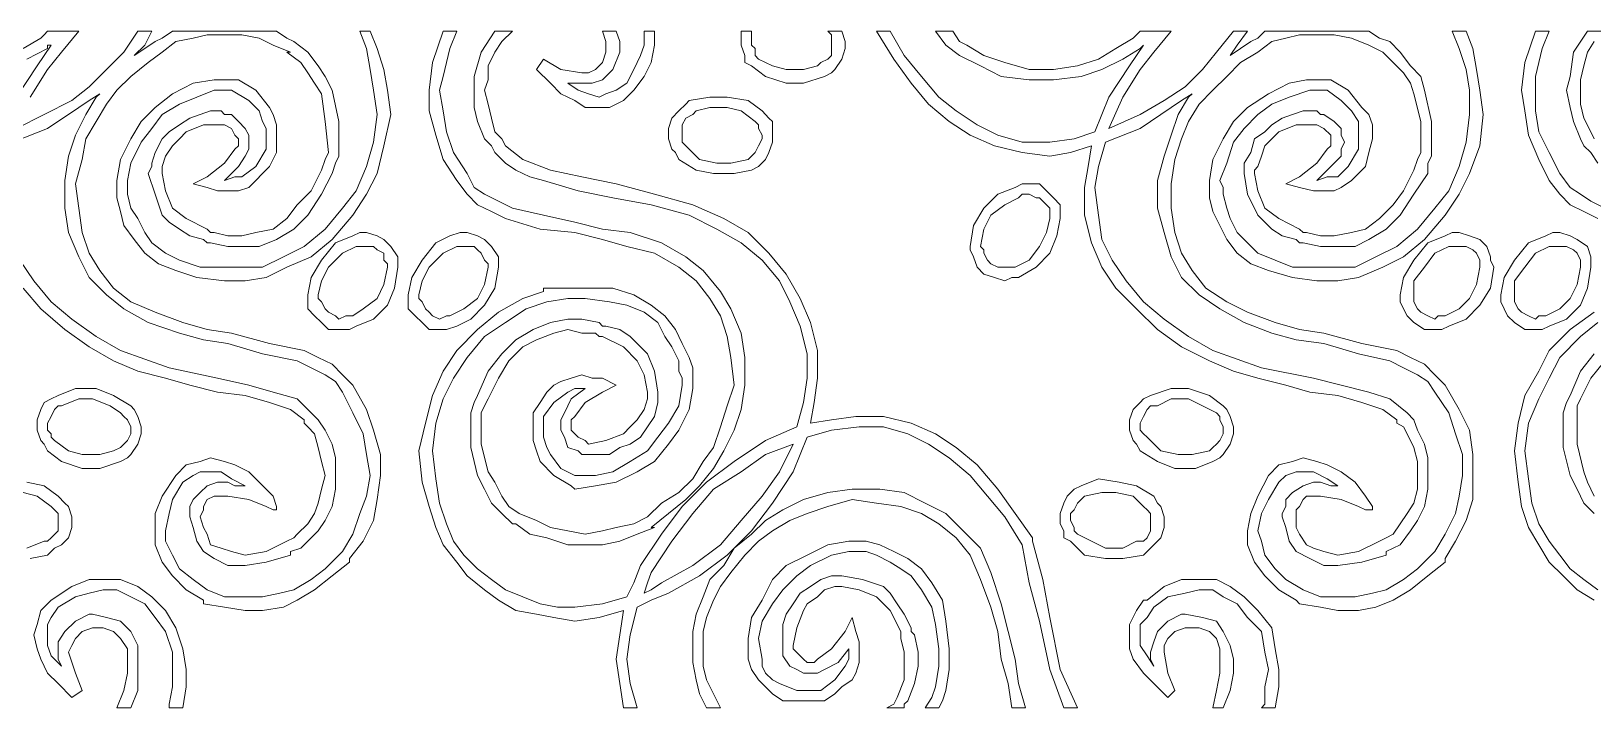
# Model space of a CAD drawing. Extents: x -66030 to 95157, y -13132 to 45879.
# Drawn here: x -14616 to -12857, y 8340 to 9102 of the extents above; entities that cross this region are included whole.
import ezdxf

# ---------------------------------------------------------------- set-up
doc = ezdxf.new("R2010")
doc.units = 0
doc.header["$LTSCALE"] = 100
doc.header["$MEASUREMENT"] = 0
doc.layers.get('0').update_dxf_attribs({"linetype": 'CONTINUOUS'})

msp = doc.modelspace()

# ---------------------------------------------------------------- linework, layer by layer
at = {"lineweight": 0}
for points in [[(-14632.6, 8992.2), (-14601.3, 9007.8), (-14570.1, 9023.5), (-14550.6, 9039.1), (-14531, 9058.6), (-14511.5, 9078.2), (-14495.9, 9101.6), (-14480.2, 9101.6), (-14488.1, 9086), (-14499.8, 9074.2), (-14488.1, 9082.1), (-14476.3, 9089.9), (-14476.3, 9089.9), (-14468.5, 9093.8), (-14456.8, 9101.6), (-14339.6, 9101.6), (-14327.9, 9093.8), (-14320.1, 9089.9), (-14320.1, 9089.9), (-14304.5, 9078.2), (-14292.8, 9062.5), (-14285, 9050.8), (-14277.1, 9035.2), (-14269.3, 9000), (-14269.3, 8964.9), (-14269.3, 8961), (-14273.2, 8953.2), (-14277.1, 8941.4), (-14288.9, 8918), (-14304.5, 8894.6), (-14320.1, 8878.9), (-14339.6, 8867.2), (-14359.2, 8859.4), (-14378.7, 8859.4), (-14394.3, 8859.4), (-14413.8, 8863.3), (-14417.8, 8863.3), (-14421.7, 8867.2), (-14421.7, 8867.2), (-14437.3, 8871.1), (-14449, 8878.9), (-14460.7, 8886.8), (-14468.5, 8894.6), (-14476.3, 8918), (-14484.2, 8941.4), (-14484.2, 8941.4), (-14480.2, 8949.3), (-14480.2, 8953.2), (-14476.3, 8964.9), (-14468.5, 8980.5), (-14460.7, 8988.3), (-14449, 8996.1), (-14437.3, 9003.9), (-14425.6, 9007.8), (-14413.8, 9011.8), (-14402.1, 9011.8), (-14398.2, 9007.8), (-14394.3, 9007.8), (-14390.4, 9007.8), (-14382.6, 9000), (-14374.8, 8992.2), (-14370.9, 8984.4), (-14370.9, 8976.6), (-14370.9, 8968.8), (-14374.8, 8961), (-14382.6, 8949.3), (-14398.2, 8933.6), (-14386.5, 8937.5), (-14378.7, 8937.5), (-14363.1, 8949.3), (-14351.4, 8968.8), (-14351.4, 8980.5), (-14351.4, 8992.2), (-14355.3, 9000), (-14359.2, 9011.8), (-14370.9, 9023.5), (-14390.4, 9035.2), (-14409.9, 9035.2), (-14429.5, 9027.4), (-14449, 9019.6), (-14468.5, 9007.8), (-14480.2, 8992.2), (-14492, 8976.6), (-14503.7, 8953.2), (-14507.6, 8933.6), (-14507.6, 8925.8), (-14507.6, 8918), (-14503.7, 8902.4), (-14495.9, 8890.7), (-14488.1, 8875), (-14480.2, 8863.3), (-14464.6, 8851.6), (-14449, 8843.8), (-14425.6, 8836), (-14398.2, 8836), (-14378.7, 8836), (-14355.3, 8836), (-14331.8, 8847.7), (-14308.4, 8859.4), (-14285, 8878.9), (-14265.4, 8902.4), (-14249.8, 8921.9), (-14238.1, 8949.3), (-14230.3, 8976.6), (-14226.4, 9007.8), (-14230.3, 9035.2), (-14234.2, 9058.6), (-14238.1, 9082.1), (-14245.9, 9101.6), (-14234.2, 9101.6), (-14226.4, 9082.1), (-14218.6, 9058.6), (-14214.6, 9035.2), (-14210.7, 9007.8), (-14210.7, 9007.8), (-14218.6, 8972.7), (-14226.4, 8941.4), (-14238.1, 8918), (-14253.7, 8894.6), (-14277.1, 8867.2), (-14300.6, 8847.7), (-14327.9, 8836), (-14351.4, 8824.3), (-14351.4, 8824.3), (-14374.8, 8820.4), (-14398.2, 8820.4), (-14429.5, 8824.3), (-14452.9, 8832.1), (-14472.4, 8839.9), (-14488.1, 8851.6), (-14499.8, 8867.2), (-14511.5, 8882.9), (-14515.4, 8898.5), (-14519.3, 8914.1), (-14519.3, 8925.8), (-14519.3, 8933.6), (-14519.3, 8933.6), (-14515.4, 8957.1), (-14503.7, 8980.5), (-14492, 9000), (-14476.3, 9015.7), (-14456.8, 9031.3), (-14433.4, 9043), (-14409.9, 9046.9), (-14386.5, 9046.9), (-14382.6, 9046.9), (-14363.1, 9035.2), (-14347.4, 9015.7), (-14343.5, 9007.8), (-14339.6, 8996.1), (-14339.6, 8980.5), (-14339.6, 8964.9), (-14339.6, 8964.9), (-14347.4, 8949.3), (-14355.3, 8941.4), (-14363.1, 8933.6), (-14370.9, 8925.8), (-14382.6, 8921.9), (-14394.3, 8921.9), (-14406, 8921.9), (-14417.8, 8925.8), (-14433.4, 8929.7), (-14417.8, 8937.5), (-14398.2, 8953.2), (-14386.5, 8968.8), (-14382.6, 8972.7), (-14382.6, 8976.6), (-14382.6, 8980.5), (-14386.5, 8984.4), (-14390.4, 8992.2), (-14398.2, 8996.1), (-14402.1, 8996.1), (-14402.1, 8996.1), (-14421.7, 8996.1), (-14441.2, 8988.3), (-14449, 8980.5), (-14456.8, 8972.7), (-14464.6, 8961), (-14468.5, 8949.3), (-14468.5, 8945.3), (-14468.5, 8941.4), (-14464.6, 8921.9), (-14456.8, 8902.4), (-14441.2, 8890.7), (-14417.8, 8878.9), (-14417.8, 8878.9), (-14413.8, 8875), (-14409.9, 8875), (-14394.3, 8871.1), (-14378.7, 8871.1), (-14363.1, 8875), (-14343.5, 8878.9), (-14327.9, 8890.7), (-14316.2, 8906.3), (-14300.6, 8921.9), (-14288.9, 8945.3), (-14285, 8957.1), (-14281, 8964.9), (-14285, 9000), (-14288.9, 9031.3), (-14296.7, 9043), (-14304.5, 9054.7), (-14312.3, 9066.4), (-14327.9, 9078.2), (-14324, 9078.2), (-14343.5, 9086), (-14359.2, 9093.8), (-14378.7, 9097.7), (-14398.2, 9097.7), (-14417.8, 9097.7), (-14433.4, 9093.8), (-14452.9, 9089.9), (-14468.5, 9078.2), (-14468.5, 9078.2), (-14484.2, 9066.4), (-14503.7, 9050.8), (-14519.3, 9035.2), (-14531, 9019.6), (-14542.7, 9000), (-14554.5, 8980.5), (-14558.4, 8957.1), (-14566.2, 8929.7), (-14562.3, 8902.4), (-14558.4, 8875), (-14550.6, 8851.6), (-14538.8, 8832.1), (-14523.2, 8812.5), (-14503.7, 8796.9), (-14476.3, 8785.2), (-14445.1, 8773.5), (-14445.1, 8773.5), (-14417.8, 8765.7), (-14390.4, 8761.8), (-14347.4, 8750.1), (-14308.4, 8742.2), (-14292.8, 8734.4), (-14277.1, 8726.6), (-14265.4, 8714.9), (-14253.7, 8703.2), (-14253.7, 8703.2), (-14238.1, 8675.8), (-14230.3, 8652.4), (-14222.5, 8625.1), (-14222.5, 8601.6), (-14226.4, 8574.3), (-14230.3, 8550.8), (-14242, 8527.4), (-14257.6, 8507.9), (-14257.6, 8504), (-14277.1, 8488.4), (-14296.7, 8472.7), (-14316.2, 8461), (-14331.8, 8453.2), (-14355.3, 8449.3), (-14374.8, 8449.3), (-14398.2, 8453.2), (-14421.7, 8457.1), (-14421.7, 8461), (-14441.2, 8472.7), (-14456.8, 8488.4), (-14468.5, 8504), (-14476.3, 8523.5), (-14476.3, 8539.1), (-14476.3, 8558.7), (-14468.5, 8578.2), (-14452.9, 8601.6), (-14452.9, 8601.6), (-14441.2, 8613.3), (-14425.6, 8617.2), (-14413.8, 8621.2), (-14398.2, 8617.2), (-14386.5, 8613.3), (-14370.9, 8605.5), (-14359.2, 8593.8), (-14343.5, 8578.2), (-14339.6, 8566.5), (-14339.6, 8562.6), (-14343.5, 8562.6), (-14351.4, 8566.5), (-14370.9, 8574.3), (-14394.3, 8578.2), (-14402.1, 8578.2), (-14409.9, 8578.2), (-14417.8, 8574.3), (-14421.7, 8566.5), (-14421.7, 8562.6), (-14425.6, 8554.8), (-14421.7, 8543), (-14417.8, 8535.2), (-14413.8, 8523.5), (-14402.1, 8519.6), (-14390.4, 8515.7), (-14374.8, 8511.8), (-14351.4, 8515.7), (-14327.9, 8527.4), (-14327.9, 8527.4), (-14320.1, 8531.3), (-14316.2, 8535.2), (-14304.5, 8546.9), (-14296.7, 8558.7), (-14292.8, 8570.4), (-14288.9, 8586), (-14285, 8601.6), (-14288.9, 8617.2), (-14292.8, 8632.9), (-14296.7, 8648.5), (-14304.5, 8656.3), (-14308.4, 8660.2), (-14308.4, 8664.1), (-14324, 8675.8), (-14347.4, 8683.6), (-14374.8, 8691.5), (-14406, 8695.4), (-14437.3, 8703.2), (-14464.6, 8711), (-14495.9, 8718.8), (-14523.2, 8730.5), (-14523.2, 8730.5), (-14550.6, 8746.1), (-14577.9, 8765.7), (-14605.2, 8789.1), (-14624.8, 8812.5)], [(-14624.8, 9082.1), (-14605.2, 9093.8), (-14601.3, 9097.7), (-14597.4, 9101.6), (-14562.3, 9101.6), (-14581.8, 9078.2), (-14597.4, 9058.6), (-14617, 9027.4)], [(-12851.5, 8890.7), (-12867.1, 8898.5), (-12882.7, 8906.3), (-12894.4, 8918), (-12906.1, 8933.6), (-12906.1, 8933.6), (-12917.9, 8957.1), (-12929.6, 8984.4), (-12933.5, 9011.8), (-12937.4, 9035.2), (-12933.5, 9066.4), (-12921.8, 9101.6), (-12906.1, 9101.6), (-12914, 9082.1), (-12917.9, 9066.4), (-12921.8, 9050.8), (-12921.8, 9035.2), (-12921.8, 9011.8), (-12917.9, 8988.3), (-12906.1, 8964.9), (-12894.4, 8941.4), (-12894.4, 8941.4), (-12882.7, 8925.8), (-12871, 8918), (-12859.3, 8910.2), (-12843.6, 8902.4)], [(-12851.5, 8953.2), (-12859.3, 8964.9), (-12859.3, 8964.9), (-12867.1, 8972.7), (-12871, 8980.5), (-12878.8, 9000), (-12882.7, 9015.7), (-12886.6, 9035.2), (-12882.7, 9050.8), (-12878.8, 9078.2), (-12863.2, 9101.6), (-12843.6, 9101.6)], [(-14632.6, 9027.4), (-14609.1, 9062.5), (-14601.3, 9074.2), (-14593.5, 9086), (-14597.4, 9086), (-14597.4, 9082.1), (-14620.9, 9070.3)], [(-12855.4, 9089.9), (-12863.2, 9078.2), (-12867.1, 9062.5), (-12871, 9046.9), (-12871, 9035.2), (-12871, 9019.6), (-12867.1, 9003.9), (-12859.3, 8988.3), (-12855.4, 8980.5)], [(-14628.7, 8843.8), (-14613.1, 8820.4), (-14593.5, 8796.9), (-14570.1, 8777.4), (-14542.7, 8757.9), (-14515.4, 8742.2), (-14460.7, 8722.7), (-14406, 8711), (-14370.9, 8703.2), (-14343.5, 8695.4), (-14316.2, 8687.6), (-14300.6, 8671.9), (-14300.6, 8671.9), (-14292.8, 8664.1), (-14285, 8652.4), (-14277.1, 8636.8), (-14273.2, 8621.2), (-14273.2, 8601.6), (-14273.2, 8586), (-14277.1, 8566.5), (-14285, 8550.8), (-14292.8, 8539.1), (-14308.4, 8523.5), (-14312.3, 8519.6), (-14324, 8515.7), (-14324, 8511.8), (-14351.4, 8504), (-14374.8, 8500.1), (-14394.3, 8500.1), (-14409.9, 8507.9), (-14421.7, 8515.7), (-14429.5, 8527.4), (-14433.4, 8543), (-14437.3, 8554.8), (-14437.3, 8558.7), (-14437.3, 8566.5), (-14433.4, 8574.3), (-14425.6, 8582.1), (-14417.8, 8589.9), (-14406, 8593.8), (-14394.3, 8593.8), (-14386.5, 8589.9), (-14374.8, 8589.9), (-14390.4, 8597.7), (-14402.1, 8605.5), (-14413.8, 8605.5), (-14425.6, 8605.5), (-14433.4, 8601.6), (-14445.1, 8593.8), (-14456.8, 8574.3), (-14460.7, 8558.7), (-14464.6, 8539.1), (-14464.6, 8527.4), (-14456.8, 8511.8), (-14449, 8496.2), (-14433.4, 8484.4), (-14417.8, 8472.7), (-14398.2, 8464.9), (-14374.8, 8464.9), (-14355.3, 8464.9), (-14335.7, 8468.8), (-14320.1, 8472.7), (-14300.6, 8484.4), (-14285, 8496.2), (-14265.4, 8515.7), (-14253.7, 8535.2), (-14245.9, 8558.7), (-14238.1, 8578.2), (-14234.2, 8601.6), (-14238.1, 8625.1), (-14242, 8648.5), (-14253.7, 8671.9), (-14265.4, 8695.4), (-14265.4, 8695.4), (-14273.2, 8707.1), (-14285, 8714.9), (-14300.6, 8722.7), (-14316.2, 8730.5), (-14355.3, 8738.3), (-14394.3, 8750.1), (-14421.7, 8754), (-14449, 8761.8), (-14449, 8761.8), (-14484.2, 8773.5), (-14511.5, 8789.1), (-14531, 8804.7), (-14550.6, 8824.3), (-14562.3, 8847.7), (-14574, 8875), (-14577.9, 8902.4), (-14577.9, 8929.7), (-14577.9, 8933.6), (-14574, 8961), (-14566.2, 8984.4), (-14554.5, 9007.8), (-14542.7, 9027.4), (-14538.8, 9031.3), (-14538.8, 9031.3), (-14538.8, 9031.3), (-14550.6, 9023.5), (-14562.3, 9015.7), (-14597.4, 8992.2), (-14636.5, 8976.6)], [(-12855.4, 8461), (-12874.9, 8472.7), (-12890.5, 8488.4), (-12906.1, 8504), (-12917.9, 8523.5), (-12929.6, 8543), (-12937.4, 8566.5), (-12941.3, 8593.8), (-12945.2, 8629), (-12945.2, 8629), (-12941.3, 8660.2), (-12933.5, 8691.5), (-12917.9, 8718.8), (-12906.1, 8742.2), (-12882.7, 8765.7), (-12855.4, 8785.2)], [(-12851.5, 8773.5), (-12871, 8757.9), (-12894.4, 8734.4), (-12906.1, 8711), (-12917.9, 8687.6), (-12929.6, 8660.2), (-12933.5, 8629), (-12929.6, 8597.7), (-12925.7, 8570.4), (-12917.9, 8546.9), (-12906.1, 8527.4), (-12894.4, 8511.8), (-12882.7, 8496.2), (-12867.1, 8484.4), (-12851.5, 8472.7)], [(-12855.4, 8558.7), (-12867.1, 8570.4), (-12874.9, 8586), (-12882.7, 8601.6), (-12890.5, 8632.9), (-12890.5, 8671.9), (-12890.5, 8671.9), (-12886.6, 8683.6), (-12882.7, 8691.5), (-12871, 8718.8), (-12855.4, 8738.3)], [(-12843.6, 8730.5), (-12859.3, 8711), (-12871, 8687.6), (-12874.9, 8679.7), (-12874.9, 8671.9), (-12874.9, 8636.8), (-12867.1, 8605.5), (-12863.2, 8593.8), (-12855.4, 8578.2)], [(-14620.9, 8593.8), (-14601.3, 8589.9), (-14585.7, 8578.2), (-14577.9, 8570.4), (-14574, 8566.5), (-14570.1, 8554.8), (-14570.1, 8543), (-14574, 8531.3), (-14581.8, 8523.5), (-14589.6, 8519.6), (-14597.4, 8511.8), (-14597.4, 8511.8), (-14617, 8507.9)], [(-14620.9, 8519.6), (-14601.3, 8527.4), (-14601.3, 8527.4), (-14597.4, 8527.4), (-14593.5, 8531.3), (-14585.7, 8539.1), (-14585.7, 8546.9), (-14585.7, 8550.8), (-14585.7, 8558.7), (-14589.6, 8562.6), (-14593.5, 8566.5), (-14609.1, 8578.2), (-14624.8, 8582.1)]]:
    msp.add_lwpolyline(points, dxfattribs=at)
for points in [[(-13437.4, 8339.9), (-13453, 8339.9), (-13468.6, 8382.9), (-13480.3, 8437.6), (-13492, 8480.5), (-13499.9, 8523.5), (-13519.4, 8554.8), (-13538.9, 8578.2), (-13558.4, 8601.6), (-13581.9, 8621.2), (-13605.3, 8636.8), (-13628.7, 8648.5), (-13656.1, 8656.3), (-13683.4, 8656.3), (-13683.4, 8656.3), (-13714.7, 8652.4), (-13742, 8644.6), (-13757.6, 8605.5), (-13781.1, 8570.4), (-13804.5, 8539.1), (-13831.9, 8511.8), (-13863.1, 8488.4), (-13898.3, 8468.8), (-13898.3, 8468.8), (-13917.8, 8461), (-13933.4, 8453.2), (-13941.2, 8422), (-13945.1, 8394.6), (-13941.2, 8367.3), (-13933.4, 8339.9), (-13949, 8339.9), (-13952.9, 8367.3), (-13956.9, 8394.6), (-13952.9, 8422), (-13949, 8449.3), (-13976.4, 8441.5), (-14003.7, 8437.6), (-14027.2, 8441.5), (-14046.7, 8445.4), (-14070.1, 8449.3), (-14089.7, 8461), (-14089.7, 8461), (-14105.3, 8472.7), (-14124.8, 8488.4), (-14136.5, 8504), (-14152.1, 8523.5), (-14160, 8543), (-14167.8, 8566.5), (-14175.6, 8593.8), (-14179.5, 8629), (-14179.5, 8629), (-14171.7, 8660.2), (-14163.9, 8691.5), (-14152.1, 8718.8), (-14136.5, 8742.2), (-14113.1, 8765.7), (-14089.7, 8785.2), (-14062.3, 8800.8), (-14038.9, 8808.6), (-14038.9, 8812.5), (-14015.4, 8812.5), (-13992, 8812.5), (-13960.8, 8812.5), (-13937.3, 8804.7), (-13917.8, 8793), (-13902.2, 8781.3), (-13890.4, 8765.7), (-13882.6, 8750.1), (-13874.8, 8734.4), (-13870.9, 8722.7), (-13870.9, 8711), (-13870.9, 8703.2), (-13870.9, 8699.3), (-13874.8, 8675.8), (-13886.5, 8652.4), (-13898.3, 8636.8), (-13913.9, 8617.2), (-13933.4, 8605.5), (-13956.9, 8593.8), (-13980.3, 8589.9), (-14003.7, 8586), (-14007.6, 8589.9), (-14027.2, 8601.6), (-14042.8, 8617.2), (-14046.7, 8629), (-14050.6, 8640.7), (-14050.6, 8656.3), (-14050.6, 8671.9), (-14050.6, 8671.9), (-14042.8, 8683.6), (-14035, 8695.4), (-14027.2, 8703.2), (-14019.3, 8707.1), (-14007.6, 8711), (-13995.9, 8714.9), (-13984.2, 8711), (-13972.5, 8711), (-13956.9, 8703.2), (-13972.5, 8695.4), (-13992, 8683.6), (-14003.7, 8668), (-14007.6, 8664.1), (-14007.6, 8656.3), (-14007.6, 8652.4), (-14003.7, 8648.5), (-13999.8, 8644.6), (-13992, 8640.7), (-13992, 8640.7), (-13988.1, 8636.8), (-13968.6, 8640.7), (-13949, 8648.5), (-13941.2, 8656.3), (-13933.4, 8664.1), (-13925.6, 8675.8), (-13921.7, 8687.6), (-13921.7, 8691.5), (-13921.7, 8695.4), (-13925.6, 8714.9), (-13933.4, 8730.5), (-13949, 8746.1), (-13972.5, 8757.9), (-13972.5, 8757.9), (-13976.4, 8757.9), (-13980.3, 8761.8), (-13995.9, 8761.8), (-14011.5, 8765.7), (-14027.2, 8761.8), (-14046.7, 8754), (-14062.3, 8746.1), (-14077.9, 8730.5), (-14089.7, 8711), (-14101.4, 8687.6), (-14105.3, 8679.7), (-14109.2, 8671.9), (-14109.2, 8636.8), (-14101.4, 8605.5), (-14093.6, 8593.8), (-14085.7, 8578.2), (-14077.9, 8566.5), (-14066.2, 8558.7), (-14066.2, 8558.7), (-14046.7, 8550.8), (-14031.1, 8543), (-14011.5, 8539.1), (-13992, 8535.2), (-13972.5, 8539.1), (-13956.9, 8543), (-13937.3, 8546.9), (-13921.7, 8554.8), (-13921.7, 8554.8), (-13906.1, 8570.4), (-13886.5, 8582.1), (-13870.9, 8597.7), (-13859.2, 8617.2), (-13847.5, 8632.9), (-13839.7, 8656.3), (-13831.9, 8679.7), (-13824, 8703.2), (-13828, 8734.4), (-13831.9, 8757.9), (-13839.7, 8781.3), (-13851.4, 8800.8), (-13867, 8820.4), (-13886.5, 8836), (-13913.9, 8851.6), (-13945.1, 8859.4), (-13945.1, 8859.4), (-13972.5, 8867.2), (-14003.7, 8875), (-14042.8, 8878.9), (-14081.8, 8890.7), (-14097.5, 8898.5), (-14113.1, 8906.3), (-14124.8, 8918), (-14136.5, 8933.6), (-14136.5, 8933.6), (-14152.1, 8957.1), (-14160, 8984.4), (-14167.8, 9011.8), (-14167.8, 9035.2), (-14163.9, 9066.4), (-14152.1, 9101.6), (-14136.5, 9101.6), (-14144.3, 9082.1), (-14148.2, 9066.4), (-14152.1, 9050.8), (-14156.1, 9035.2), (-14152.1, 9011.8), (-14148.2, 8988.3), (-14140.4, 8964.9), (-14124.8, 8941.4), (-14124.8, 8941.4), (-14117, 8925.8), (-14105.3, 8918), (-14089.7, 8910.2), (-14074, 8902.4), (-14038.9, 8894.6), (-14003.7, 8886.8), (-13972.5, 8878.9), (-13941.2, 8875), (-13941.2, 8875), (-13906.1, 8863.3), (-13878.7, 8847.7), (-13859.2, 8832.1), (-13839.7, 8808.6), (-13828, 8789.1), (-13816.2, 8761.8), (-13812.3, 8734.4), (-13812.3, 8703.2), (-13812.3, 8703.2), (-13816.2, 8675.8), (-13824, 8652.4), (-13835.8, 8629), (-13847.5, 8609.4), (-13863.1, 8589.9), (-13878.7, 8574.3), (-13898.3, 8558.7), (-13917.8, 8543), (-13913.9, 8543), (-13933.4, 8535.2), (-13952.9, 8527.4), (-13972.5, 8523.5), (-13992, 8523.5), (-14011.5, 8523.5), (-14035, 8531.3), (-14054.5, 8535.2), (-14070.1, 8546.9), (-14074, 8546.9), (-14085.7, 8558.7), (-14097.5, 8570.4), (-14105.3, 8586), (-14113.1, 8601.6), (-14120.9, 8632.9), (-14120.9, 8671.9), (-14120.9, 8671.9), (-14117, 8683.6), (-14113.1, 8691.5), (-14101.4, 8718.8), (-14085.7, 8738.3), (-14070.1, 8754), (-14050.6, 8765.7), (-14031.1, 8773.5), (-14011.5, 8777.4), (-13995.9, 8777.4), (-13976.4, 8773.5), (-13972.5, 8769.6), (-13968.6, 8769.6), (-13968.6, 8769.6), (-13952.9, 8765.7), (-13941.2, 8757.9), (-13933.4, 8750.1), (-13921.7, 8738.3), (-13913.9, 8718.8), (-13910, 8695.4), (-13910, 8691.5), (-13910, 8687.6), (-13910, 8683.6), (-13913.9, 8668), (-13921.7, 8656.3), (-13929.5, 8644.6), (-13941.2, 8636.8), (-13952.9, 8632.9), (-13964.7, 8625.1), (-13976.4, 8625.1), (-13988.1, 8625.1), (-13992, 8625.1), (-13995.9, 8625.1), (-13999.8, 8629), (-14011.5, 8632.9), (-14015.4, 8644.6), (-14019.3, 8652.4), (-14019.3, 8660.2), (-14019.3, 8664.1), (-14015.4, 8671.9), (-14007.6, 8687.6), (-13992, 8699.3), (-14003.7, 8699.3), (-14011.5, 8695.4), (-14027.2, 8683.6), (-14038.9, 8668), (-14038.9, 8656.3), (-14038.9, 8644.6), (-14035, 8632.9), (-14031.1, 8625.1), (-14019.3, 8609.4), (-14003.7, 8601.6), (-13980.3, 8601.6), (-13960.8, 8605.5), (-13941.2, 8617.2), (-13921.7, 8629), (-13910, 8644.6), (-13898.3, 8660.2), (-13886.5, 8679.7), (-13882.6, 8703.2), (-13882.6, 8711), (-13886.5, 8718.8), (-13886.5, 8730.5), (-13894.4, 8746.1), (-13902.2, 8757.9), (-13910, 8773.5), (-13925.6, 8785.2), (-13945.1, 8793), (-13964.7, 8796.9), (-13992, 8800.8), (-14011.5, 8800.8), (-14035, 8796.9), (-14058.4, 8789.1), (-14081.8, 8773.5), (-14105.3, 8757.9), (-14124.8, 8734.4), (-14140.4, 8711), (-14152.1, 8687.6), (-14160, 8660.2), (-14163.9, 8629), (-14160, 8597.7), (-14156.1, 8570.4), (-14148.2, 8546.9), (-14140.4, 8527.4), (-14128.7, 8511.8), (-14113.1, 8496.2), (-14097.5, 8484.4), (-14081.8, 8472.7), (-14081.8, 8472.7), (-14062.3, 8464.9), (-14042.8, 8457.1), (-14023.3, 8453.2), (-14003.7, 8453.2), (-13972.5, 8457.1), (-13945.1, 8464.9), (-13937.3, 8480.5), (-13929.5, 8500.1), (-13929.5, 8500.1), (-13906.1, 8535.2), (-13882.6, 8566.5), (-13855.3, 8593.8), (-13824, 8617.2), (-13788.9, 8640.7), (-13753.7, 8656.3), (-13745.9, 8683.6), (-13742, 8711), (-13742, 8711), (-13742, 8738.3), (-13749.8, 8769.6), (-13761.6, 8796.9), (-13773.3, 8820.4), (-13792.8, 8843.8), (-13816.2, 8863.3), (-13843.6, 8878.9), (-13874.8, 8894.6), (-13917.8, 8906.3), (-13960.8, 8914.1), (-13999.8, 8921.9), (-14038.9, 8933.6), (-14054.5, 8937.5), (-14070.1, 8945.3), (-14081.8, 8953.2), (-14093.6, 8964.9), (-14093.6, 8964.9), (-14097.5, 8972.7), (-14105.3, 8980.5), (-14113.1, 9000), (-14117, 9015.7), (-14117, 9035.2), (-14117, 9050.8), (-14109.2, 9078.2), (-14093.6, 9101.6), (-14074, 9101.6), (-14085.7, 9089.9), (-14093.6, 9078.2), (-14101.4, 9062.5), (-14101.4, 9046.9), (-14105.3, 9035.2), (-14101.4, 9019.6), (-14097.5, 9003.9), (-14093.6, 8988.3), (-14085.7, 8980.5), (-14081.8, 8972.7), (-14081.8, 8972.7), (-14062.3, 8957.1), (-14031.1, 8945.3), (-13995.9, 8937.5), (-13956.9, 8929.7), (-13913.9, 8918), (-13870.9, 8906.3), (-13870.9, 8906.3), (-13835.8, 8890.7), (-13808.4, 8875), (-13785, 8851.6), (-13765.5, 8828.2), (-13749.8, 8800.8), (-13738.1, 8773.5), (-13730.3, 8742.2), (-13730.3, 8711), (-13730.3, 8711), (-13734.2, 8683.6), (-13738.1, 8660.2), (-13714.7, 8664.1), (-13687.3, 8668), (-13687.3, 8668), (-13656.1, 8668), (-13624.8, 8660.2), (-13597.5, 8648.5), (-13574.1, 8632.9), (-13550.6, 8613.3), (-13527.2, 8586), (-13507.7, 8558.7), (-13488.1, 8531.3), (-13488.1, 8527.4), (-13476.4, 8484.4), (-13468.6, 8441.5), (-13456.9, 8382.9), (-13437.4, 8339.9)], [(-13972.5, 9101.6), (-13956.9, 9101.6), (-13952.9, 9089.9), (-13952.9, 9078.2), (-13952.9, 9078.2), (-13960.8, 9058.6), (-13972.5, 9046.9), (-13984.2, 9043), (-13995.9, 9043), (-14003.7, 9043), (-14011.5, 9043), (-13999.8, 9035.2), (-13988.1, 9031.3), (-13976.4, 9027.4), (-13968.6, 9031.3), (-13956.9, 9035.2), (-13945.1, 9043), (-13937.3, 9058.6), (-13929.5, 9074.2), (-13925.6, 9086), (-13925.6, 9101.6), (-13913.9, 9101.6), (-13913.9, 9086), (-13917.8, 9066.4), (-13925.6, 9050.8), (-13937.3, 9035.2), (-13937.3, 9035.2), (-13949, 9023.5), (-13964.7, 9015.7), (-13976.4, 9015.7), (-13992, 9015.7), (-14003.7, 9023.5), (-14019.3, 9031.3), (-14031.1, 9043), (-14046.7, 9058.6), (-14038.9, 9070.3), (-14019.3, 9058.6), (-13995.9, 9054.7), (-13988.1, 9054.7), (-13980.3, 9058.6), (-13972.5, 9066.4), (-13968.6, 9078.2), (-13968.6, 9089.9), (-13972.5, 9101.6)], [(-13816.2, 9101.6), (-13804.5, 9101.6), (-13804.5, 9097.7), (-13804.5, 9093.8), (-13804.5, 9086), (-13800.6, 9082.1), (-13800.6, 9074.2), (-13796.7, 9070.3), (-13781.1, 9062.5), (-13765.5, 9058.6), (-13745.9, 9058.6), (-13730.3, 9062.5), (-13726.4, 9066.4), (-13718.6, 9070.3), (-13714.7, 9074.2), (-13714.7, 9082.1), (-13714.7, 9089.9), (-13714.7, 9097.7), (-13714.7, 9097.7), (-13718.6, 9101.6), (-13703, 9101.6), (-13699.1, 9089.9), (-13699.1, 9082.1), (-13703, 9070.3), (-13710.8, 9058.6), (-13714.7, 9054.7), (-13722.5, 9050.8), (-13745.9, 9043), (-13765.5, 9043), (-13788.9, 9050.8), (-13804.5, 9062.5), (-13812.3, 9066.4), (-13812.3, 9074.2), (-13816.2, 9086), (-13816.2, 9097.7), (-13816.2, 9097.7), (-13816.2, 9101.6)], [(-13663.9, 9101.6), (-13648.3, 9101.6), (-13632.7, 9074.2), (-13613.1, 9050.8), (-13593.6, 9027.4), (-13574.1, 9011.8), (-13550.6, 8996.1), (-13527.2, 8984.4), (-13499.9, 8976.6), (-13468.6, 8976.6), (-13468.6, 8976.6), (-13441.3, 8980.5), (-13417.8, 8988.3), (-13402.2, 9027.4), (-13378.8, 9062.5), (-13371, 9074.2), (-13363.1, 9086), (-13363.1, 9086), (-13367, 9082.1), (-13386.6, 9070.3), (-13410, 9058.6), (-13433.5, 9050.8), (-13464.7, 9046.9), (-13464.7, 9046.9), (-13492, 9046.9), (-13523.3, 9050.8), (-13546.7, 9062.5), (-13570.2, 9074.2), (-13585.8, 9086), (-13597.5, 9101.6), (-13578, 9101.6), (-13570.2, 9089.9), (-13562.3, 9086), (-13542.8, 9074.2), (-13519.4, 9066.4), (-13492, 9058.6), (-13464.7, 9058.6), (-13437.4, 9062.5), (-13413.9, 9070.3), (-13394.4, 9082.1), (-13374.9, 9093.8), (-13371, 9097.7), (-13367, 9101.6), (-13331.9, 9101.6), (-13351.4, 9078.2), (-13367, 9058.6), (-13386.6, 9027.4), (-13402.2, 8992.2), (-13367, 9007.8), (-13339.7, 9023.5), (-13316.3, 9039.1), (-13296.7, 9058.6), (-13281.1, 9078.2), (-13261.6, 9101.6), (-13246, 9101.6), (-13257.7, 9086), (-13265.5, 9074.2), (-13253.8, 9082.1), (-13242.1, 9089.9), (-13242.1, 9089.9), (-13234.2, 9093.8), (-13226.4, 9101.6), (-13109.3, 9101.6), (-13097.5, 9093.8), (-13085.8, 9089.9), (-13085.8, 9089.9), (-13074.1, 9078.2), (-13062.4, 9062.5), (-13050.7, 9050.8), (-13046.8, 9035.2), (-13038.9, 9000), (-13038.9, 8964.9), (-13038.9, 8961), (-13042.9, 8953.2), (-13042.9, 8941.4), (-13058.5, 8918), (-13074.1, 8894.6), (-13089.7, 8878.9), (-13109.3, 8867.2), (-13124.9, 8859.4), (-13144.4, 8859.4), (-13163.9, 8859.4), (-13183.5, 8863.3), (-13187.4, 8863.3), (-13191.3, 8867.2), (-13191.3, 8867.2), (-13206.9, 8871.1), (-13218.6, 8878.9), (-13226.4, 8886.8), (-13234.2, 8894.6), (-13246, 8918), (-13249.9, 8941.4), (-13249.9, 8941.4), (-13249.9, 8949.3), (-13249.9, 8953.2), (-13242.1, 8964.9), (-13238.2, 8980.5), (-13226.4, 8988.3), (-13218.6, 8996.1), (-13206.9, 9003.9), (-13195.2, 9007.8), (-13183.5, 9011.8), (-13167.8, 9011.8), (-13163.9, 9007.8), (-13163.9, 9007.8), (-13160, 9007.8), (-13148.3, 9000), (-13140.5, 8992.2), (-13140.5, 8984.4), (-13136.6, 8976.6), (-13140.5, 8968.8), (-13140.5, 8961), (-13152.2, 8949.3), (-13167.8, 8933.6), (-13156.1, 8937.5), (-13144.4, 8937.5), (-13132.7, 8949.3), (-13121, 8968.8), (-13121, 8980.5), (-13121, 8992.2), (-13121, 9000), (-13128.8, 9011.8), (-13140.5, 9023.5), (-13156.1, 9035.2), (-13175.7, 9035.2), (-13199.1, 9027.4), (-13218.6, 9019.6), (-13234.2, 9007.8), (-13249.9, 8992.2), (-13261.6, 8976.6), (-13269.4, 8953.2), (-13277.2, 8933.6), (-13273.3, 8925.8), (-13273.3, 8918), (-13269.4, 8902.4), (-13265.5, 8890.7), (-13257.7, 8875), (-13246, 8863.3), (-13234.2, 8851.6), (-13214.7, 8843.8), (-13195.2, 8836), (-13167.8, 8836), (-13144.4, 8836), (-13124.9, 8836), (-13101.4, 8847.7), (-13078, 8859.4), (-13054.6, 8878.9), (-13035, 8902.4), (-13019.4, 8921.9), (-13007.7, 8949.3), (-12999.9, 8976.6), (-12996, 9007.8), (-12996, 9035.2), (-12999.9, 9058.6), (-13007.7, 9082.1), (-13015.5, 9101.6), (-12999.9, 9101.6), (-12992.1, 9082.1), (-12988.2, 9058.6), (-12984.3, 9035.2), (-12980.4, 9007.8), (-12980.4, 9007.8), (-12984.3, 8972.7), (-12996, 8941.4), (-13007.7, 8918), (-13023.3, 8894.6), (-13046.8, 8867.2), (-13070.2, 8847.7), (-13093.6, 8836), (-13121, 8824.3), (-13121, 8824.3), (-13144.4, 8820.4), (-13167.8, 8820.4), (-13195.2, 8824.3), (-13222.5, 8832.1), (-13242.1, 8839.9), (-13257.7, 8851.6), (-13269.4, 8867.2), (-13277.2, 8882.9), (-13285, 8898.5), (-13288.9, 8914.1), (-13288.9, 8925.8), (-13288.9, 8933.6), (-13288.9, 8933.6), (-13285, 8957.1), (-13273.3, 8980.5), (-13261.6, 9000), (-13246, 9015.7), (-13222.5, 9031.3), (-13199.1, 9043), (-13179.6, 9046.9), (-13156.1, 9046.9), (-13152.2, 9046.9), (-13132.7, 9035.2), (-13117.1, 9015.7), (-13109.3, 9007.8), (-13105.3, 8996.1), (-13105.3, 8980.5), (-13109.3, 8964.9), (-13109.3, 8964.9), (-13113.2, 8949.3), (-13121, 8941.4), (-13128.8, 8933.6), (-13140.5, 8925.8), (-13148.3, 8921.9), (-13160, 8921.9), (-13171.8, 8921.9), (-13187.4, 8925.8), (-13203, 8929.7), (-13187.4, 8937.5), (-13167.8, 8953.2), (-13156.1, 8968.8), (-13152.2, 8972.7), (-13152.2, 8976.6), (-13152.2, 8980.5), (-13152.2, 8984.4), (-13160, 8992.2), (-13167.8, 8996.1), (-13167.8, 8996.1), (-13171.8, 8996.1), (-13191.3, 8996.1), (-13210.8, 8988.3), (-13218.6, 8980.5), (-13226.4, 8972.7), (-13230.3, 8961), (-13234.2, 8949.3), (-13238.2, 8945.3), (-13238.2, 8941.4), (-13234.2, 8921.9), (-13226.4, 8902.4), (-13210.8, 8890.7), (-13187.4, 8878.9), (-13187.4, 8878.9), (-13183.5, 8875), (-13179.6, 8875), (-13163.9, 8871.1), (-13148.3, 8871.1), (-13128.8, 8875), (-13113.2, 8878.9), (-13097.5, 8890.7), (-13081.9, 8906.3), (-13070.2, 8921.9), (-13058.5, 8945.3), (-13054.6, 8957.1), (-13050.7, 8964.9), (-13050.7, 9000), (-13058.5, 9031.3), (-13062.4, 9043), (-13070.2, 9054.7), (-13081.9, 9066.4), (-13093.6, 9078.2), (-13093.6, 9078.2), (-13109.3, 9086), (-13128.8, 9093.8), (-13148.3, 9097.7), (-13167.8, 9097.7), (-13187.4, 9097.7), (-13203, 9093.8), (-13218.6, 9089.9), (-13234.2, 9078.2), (-13234.2, 9078.2), (-13253.8, 9066.4), (-13269.4, 9050.8), (-13285, 9035.2), (-13300.6, 9019.6), (-13312.4, 9000), (-13320.2, 8980.5), (-13328, 8957.1), (-13331.9, 8929.7), (-13331.9, 8902.4), (-13328, 8875), (-13320.2, 8851.6), (-13308.5, 8832.1), (-13292.8, 8812.5), (-13269.4, 8796.9), (-13246, 8785.2), (-13214.7, 8773.5), (-13214.7, 8773.5), (-13187.4, 8765.7), (-13160, 8761.8), (-13117.1, 8750.1), (-13078, 8742.2), (-13062.4, 8734.4), (-13046.8, 8726.6), (-13035, 8714.9), (-13023.3, 8703.2), (-13023.3, 8703.2), (-13007.7, 8675.8), (-12996, 8652.4), (-12992.1, 8625.1), (-12992.1, 8601.6), (-12992.1, 8574.3), (-12999.9, 8550.8), (-13011.6, 8527.4), (-13023.3, 8507.9), (-13023.3, 8504), (-13042.9, 8488.4), (-13062.4, 8472.7), (-13081.9, 8461), (-13101.4, 8453.2), (-13121, 8449.3), (-13144.4, 8449.3), (-13163.9, 8453.2), (-13187.4, 8457.1), (-13191.3, 8461), (-13210.8, 8472.7), (-13226.4, 8488.4), (-13238.2, 8504), (-13246, 8523.5), (-13246, 8539.1), (-13242.1, 8558.7), (-13234.2, 8578.2), (-13222.5, 8601.6), (-13222.5, 8601.6), (-13210.8, 8613.3), (-13195.2, 8617.2), (-13183.5, 8621.2), (-13167.8, 8617.2), (-13156.1, 8613.3), (-13140.5, 8605.5), (-13124.9, 8593.8), (-13113.2, 8578.2), (-13105.3, 8566.5), (-13105.3, 8562.6), (-13113.2, 8562.6), (-13121, 8566.5), (-13140.5, 8574.3), (-13163.9, 8578.2), (-13171.8, 8578.2), (-13179.6, 8578.2), (-13183.5, 8574.3), (-13187.4, 8566.5), (-13191.3, 8562.6), (-13191.3, 8554.8), (-13191.3, 8543), (-13187.4, 8535.2), (-13179.6, 8523.5), (-13171.8, 8519.6), (-13160, 8515.7), (-13144.4, 8511.8), (-13121, 8515.7), (-13097.5, 8527.4), (-13097.5, 8527.4), (-13089.7, 8531.3), (-13081.9, 8535.2), (-13074.1, 8546.9), (-13066.3, 8558.7), (-13058.5, 8570.4), (-13054.6, 8586), (-13054.6, 8601.6), (-13054.6, 8617.2), (-13058.5, 8632.9), (-13066.3, 8648.5), (-13070.2, 8656.3), (-13078, 8660.2), (-13078, 8664.1), (-13093.6, 8675.8), (-13117.1, 8683.6), (-13144.4, 8691.5), (-13175.7, 8695.4), (-13203, 8703.2), (-13234.2, 8711), (-13261.6, 8718.8), (-13288.9, 8730.5), (-13288.9, 8730.5), (-13320.2, 8746.1), (-13347.5, 8765.7), (-13371, 8789.1), (-13394.4, 8812.5), (-13410, 8836), (-13421.7, 8863.3), (-13429.5, 8894.6), (-13429.5, 8925.8), (-13429.5, 8925.8), (-13425.6, 8949.3), (-13421.7, 8972.7), (-13445.2, 8964.9), (-13468.6, 8961), (-13468.6, 8961), (-13499.9, 8964.9), (-13531.1, 8972.7), (-13558.4, 8984.4), (-13581.9, 9000), (-13605.3, 9019.6), (-13624.8, 9043), (-13644.4, 9070.3), (-13663.9, 9101.6)], [(-13804.5, 8945.3), (-13824, 8941.4), (-13847.5, 8941.4), (-13867, 8945.3), (-13886.5, 8957.1), (-13890.4, 8964.9), (-13894.4, 8968.8), (-13898.3, 8980.5), (-13898.3, 8992.2), (-13894.4, 9003.9), (-13886.5, 9011.8), (-13878.7, 9019.6), (-13874.8, 9023.5), (-13851.4, 9027.4), (-13831.9, 9027.4), (-13808.4, 9023.5), (-13792.8, 9011.8), (-13785, 9003.9), (-13781.1, 9000), (-13781.1, 8988.3), (-13781.1, 8976.6), (-13785, 8964.9), (-13788.9, 8957.1), (-13796.7, 8949.3), (-13804.5, 8945.3)], [(-13308.5, 9031.3), (-13320.2, 9023.5), (-13331.9, 9015.7), (-13367, 8992.2), (-13406.1, 8976.6), (-13413.9, 8949.3), (-13417.8, 8925.8), (-13417.8, 8925.8), (-13413.9, 8894.6), (-13410, 8867.2), (-13398.3, 8843.8), (-13382.7, 8820.4), (-13363.1, 8796.9), (-13339.7, 8777.4), (-13312.4, 8757.9), (-13285, 8742.2), (-13230.3, 8722.7), (-13171.8, 8711), (-13140.5, 8703.2), (-13109.3, 8695.4), (-13085.8, 8687.6), (-13066.3, 8671.9), (-13066.3, 8671.9), (-13058.5, 8664.1), (-13054.6, 8652.4), (-13046.8, 8636.8), (-13042.9, 8621.2), (-13042.9, 8601.6), (-13042.9, 8586), (-13046.8, 8566.5), (-13054.6, 8550.8), (-13062.4, 8539.1), (-13074.1, 8523.5), (-13081.9, 8519.6), (-13089.7, 8515.7), (-13089.7, 8511.8), (-13117.1, 8504), (-13144.4, 8500.1), (-13160, 8500.1), (-13175.7, 8507.9), (-13191.3, 8515.7), (-13199.1, 8527.4), (-13203, 8543), (-13206.9, 8554.8), (-13206.9, 8558.7), (-13203, 8566.5), (-13203, 8574.3), (-13195.2, 8582.1), (-13183.5, 8589.9), (-13171.8, 8593.8), (-13163.9, 8593.8), (-13152.2, 8589.9), (-13144.4, 8589.9), (-13156.1, 8597.7), (-13171.8, 8605.5), (-13183.5, 8605.5), (-13191.3, 8605.5), (-13203, 8601.6), (-13210.8, 8593.8), (-13222.5, 8574.3), (-13230.3, 8558.7), (-13234.2, 8539.1), (-13230.3, 8527.4), (-13226.4, 8511.8), (-13214.7, 8496.2), (-13203, 8484.4), (-13183.5, 8472.7), (-13163.9, 8464.9), (-13144.4, 8464.9), (-13124.9, 8464.9), (-13105.3, 8468.8), (-13089.7, 8472.7), (-13070.2, 8484.4), (-13054.6, 8496.2), (-13035, 8515.7), (-13023.3, 8535.2), (-13011.6, 8558.7), (-13007.7, 8578.2), (-13003.8, 8601.6), (-13003.8, 8625.1), (-13011.6, 8648.5), (-13019.4, 8671.9), (-13035, 8695.4), (-13035, 8695.4), (-13042.9, 8707.1), (-13054.6, 8714.9), (-13070.2, 8722.7), (-13085.8, 8730.5), (-13121, 8738.3), (-13160, 8750.1), (-13191.3, 8754), (-13218.6, 8761.8), (-13218.6, 8761.8), (-13249.9, 8773.5), (-13277.2, 8789.1), (-13300.6, 8804.7), (-13320.2, 8824.3), (-13331.9, 8847.7), (-13339.7, 8875), (-13347.5, 8902.4), (-13347.5, 8929.7), (-13347.5, 8933.6), (-13339.7, 8961), (-13331.9, 8984.4), (-13324.1, 9007.8), (-13312.4, 9027.4), (-13308.5, 9031.3), (-13308.5, 9031.3)], [(-13808.4, 8957.1), (-13804.5, 8961), (-13800.6, 8964.9), (-13796.7, 8972.7), (-13792.8, 8980.5), (-13792.8, 8984.4), (-13796.7, 8992.2), (-13796.7, 8996.1), (-13800.6, 9000), (-13816.2, 9011.8), (-13831.9, 9015.7), (-13851.4, 9015.7), (-13867, 9011.8), (-13870.9, 9007.8), (-13878.7, 9003.9), (-13882.6, 8996.1), (-13882.6, 8992.2), (-13882.6, 8984.4), (-13882.6, 8976.6), (-13878.7, 8972.7), (-13874.8, 8968.8), (-13863.1, 8957.1), (-13843.6, 8953.2), (-13828, 8953.2), (-13808.4, 8957.1)], [(-13507.7, 8925.8), (-13499.9, 8929.7), (-13492, 8929.7), (-13480.3, 8929.7), (-13472.5, 8921.9), (-13464.7, 8914.1), (-13456.9, 8906.3), (-13456.9, 8898.5), (-13456.9, 8890.7), (-13460.8, 8871.1), (-13468.6, 8851.6), (-13484.2, 8836), (-13503.8, 8824.3), (-13511.6, 8824.3), (-13519.4, 8820.4), (-13531.1, 8824.3), (-13542.8, 8828.2), (-13550.6, 8836), (-13554.5, 8847.7), (-13558.4, 8855.5), (-13558.4, 8859.4), (-13554.5, 8882.9), (-13542.8, 8902.4), (-13527.2, 8918), (-13507.7, 8925.8)], [(-13503.8, 8914.1), (-13519.4, 8906.3), (-13535, 8894.6), (-13542.8, 8878.9), (-13546.7, 8859.4), (-13542.8, 8855.5), (-13542.8, 8851.6), (-13538.9, 8843.8), (-13535, 8839.9), (-13527.2, 8836), (-13519.4, 8836), (-13515.5, 8836), (-13507.7, 8836), (-13492, 8843.8), (-13480.3, 8859.4), (-13472.5, 8875), (-13468.6, 8890.7), (-13468.6, 8894.6), (-13468.6, 8902.4), (-13472.5, 8906.3), (-13480.3, 8914.1), (-13484.2, 8914.1), (-13492, 8918), (-13499.9, 8918), (-13503.8, 8914.1)], [(-14253.7, 8871.1), (-14245.9, 8875), (-14238.1, 8875), (-14226.4, 8871.1), (-14218.6, 8867.2), (-14210.7, 8859.4), (-14202.9, 8847.7), (-14202.9, 8843.8), (-14202.9, 8836), (-14206.8, 8812.5), (-14214.6, 8793), (-14230.3, 8777.4), (-14249.8, 8769.6), (-14257.6, 8765.7), (-14269.3, 8765.7), (-14281, 8765.7), (-14288.9, 8773.5), (-14296.7, 8781.3), (-14304.5, 8789.1), (-14304.5, 8796.9), (-14304.5, 8804.7), (-14300.6, 8824.3), (-14288.9, 8843.8), (-14273.2, 8863.3), (-14253.7, 8871.1)], [(-14144.3, 8871.1), (-14132.6, 8875), (-14124.8, 8875), (-14113.1, 8871.1), (-14105.3, 8867.2), (-14097.5, 8859.4), (-14089.7, 8847.7), (-14089.7, 8843.8), (-14089.7, 8836), (-14093.6, 8812.5), (-14105.3, 8793), (-14120.9, 8777.4), (-14136.5, 8769.6), (-14148.2, 8765.7), (-14156.1, 8765.7), (-14167.8, 8765.7), (-14175.6, 8773.5), (-14183.4, 8781.3), (-14191.2, 8789.1), (-14191.2, 8796.9), (-14191.2, 8804.7), (-14187.3, 8824.3), (-14175.6, 8843.8), (-14160, 8863.3), (-14144.3, 8871.1)], [(-13023.3, 8871.1), (-13015.5, 8875), (-13007.7, 8875), (-12996, 8871.1), (-12984.3, 8867.2), (-12976.5, 8859.4), (-12972.5, 8847.7), (-12972.5, 8843.8), (-12968.6, 8836), (-12972.5, 8812.5), (-12984.3, 8793), (-12999.9, 8777.4), (-13019.4, 8769.6), (-13027.2, 8765.7), (-13035, 8765.7), (-13046.8, 8765.7), (-13058.5, 8773.5), (-13066.3, 8781.3), (-13070.2, 8789.1), (-13074.1, 8796.9), (-13074.1, 8804.7), (-13070.2, 8824.3), (-13058.5, 8843.8), (-13042.9, 8863.3), (-13023.3, 8871.1)], [(-12910.1, 8871.1), (-12902.2, 8875), (-12894.4, 8875), (-12882.7, 8871.1), (-12874.9, 8867.2), (-12863.2, 8859.4), (-12859.3, 8847.7), (-12859.3, 8843.8), (-12859.3, 8836), (-12863.2, 8812.5), (-12871, 8793), (-12886.6, 8777.4), (-12906.1, 8769.6), (-12914, 8765.7), (-12921.8, 8765.7), (-12933.5, 8765.7), (-12945.2, 8773.5), (-12953, 8781.3), (-12956.9, 8789.1), (-12960.8, 8796.9), (-12960.8, 8804.7), (-12956.9, 8824.3), (-12945.2, 8843.8), (-12929.6, 8863.3), (-12910.1, 8871.1)], [(-14249.8, 8859.4), (-14265.4, 8851.6), (-14281, 8836), (-14288.9, 8820.4), (-14292.8, 8804.7), (-14292.8, 8800.8), (-14288.9, 8796.9), (-14285, 8789.1), (-14281, 8785.2), (-14273.2, 8781.3), (-14269.3, 8777.4), (-14261.5, 8781.3), (-14253.7, 8781.3), (-14242, 8789.1), (-14226.4, 8800.8), (-14218.6, 8816.5), (-14214.6, 8836), (-14214.6, 8839.9), (-14218.6, 8843.8), (-14218.6, 8851.6), (-14226.4, 8855.5), (-14230.3, 8859.4), (-14238.1, 8859.4), (-14245.9, 8859.4), (-14249.8, 8859.4)], [(-14136.5, 8859.4), (-14152.1, 8851.6), (-14167.8, 8836), (-14175.6, 8820.4), (-14179.5, 8804.7), (-14179.5, 8800.8), (-14175.6, 8796.9), (-14171.7, 8789.1), (-14167.8, 8785.2), (-14163.9, 8781.3), (-14156.1, 8777.4), (-14148.2, 8781.3), (-14144.3, 8781.3), (-14128.7, 8789.1), (-14113.1, 8800.8), (-14105.3, 8816.5), (-14101.4, 8836), (-14101.4, 8839.9), (-14105.3, 8843.8), (-14109.2, 8851.6), (-14113.1, 8855.5), (-14117, 8859.4), (-14124.8, 8859.4), (-14132.6, 8859.4), (-14136.5, 8859.4)], [(-13019.4, 8859.4), (-13035, 8851.6), (-13046.8, 8836), (-13058.5, 8820.4), (-13058.5, 8804.7), (-13058.5, 8800.8), (-13058.5, 8796.9), (-13054.6, 8789.1), (-13050.7, 8785.2), (-13042.9, 8781.3), (-13035, 8777.4), (-13031.1, 8781.3), (-13023.3, 8781.3), (-13007.7, 8789.1), (-12996, 8800.8), (-12988.2, 8816.5), (-12984.3, 8836), (-12984.3, 8839.9), (-12984.3, 8843.8), (-12988.2, 8851.6), (-12992.1, 8855.5), (-12999.9, 8859.4), (-13007.7, 8859.4), (-13015.5, 8859.4), (-13019.4, 8859.4)], [(-12906.1, 8859.4), (-12921.8, 8851.6), (-12933.5, 8836), (-12945.2, 8820.4), (-12945.2, 8804.7), (-12945.2, 8800.8), (-12945.2, 8796.9), (-12941.3, 8789.1), (-12937.4, 8785.2), (-12929.6, 8781.3), (-12921.8, 8777.4), (-12917.9, 8781.3), (-12910.1, 8781.3), (-12894.4, 8789.1), (-12882.7, 8800.8), (-12874.9, 8816.5), (-12871, 8836), (-12871, 8839.9), (-12871, 8843.8), (-12874.9, 8851.6), (-12878.8, 8855.5), (-12886.6, 8859.4), (-12894.4, 8859.4), (-12902.2, 8859.4), (-12906.1, 8859.4)], [(-14515.4, 8617.2), (-14538.8, 8609.4), (-14558.4, 8609.4), (-14581.8, 8617.2), (-14597.4, 8629), (-14601.3, 8636.8), (-14605.2, 8640.7), (-14609.1, 8652.4), (-14609.1, 8664.1), (-14605.2, 8675.8), (-14601.3, 8683.6), (-14593.5, 8687.6), (-14585.7, 8691.5), (-14566.2, 8699.3), (-14542.7, 8699.3), (-14523.2, 8691.5), (-14503.7, 8679.7), (-14499.8, 8675.8), (-14495.9, 8668), (-14492, 8656.3), (-14492, 8648.5), (-14495.9, 8636.8), (-14503.7, 8625.1), (-14507.6, 8621.2), (-14515.4, 8617.2)], [(-13285, 8617.2), (-13304.6, 8609.4), (-13328, 8609.4), (-13347.5, 8617.2), (-13367, 8629), (-13371, 8636.8), (-13374.9, 8640.7), (-13378.8, 8652.4), (-13378.8, 8664.1), (-13374.9, 8675.8), (-13367, 8683.6), (-13363.1, 8687.6), (-13355.3, 8691.5), (-13331.9, 8699.3), (-13312.4, 8699.3), (-13288.9, 8691.5), (-13273.3, 8679.7), (-13269.4, 8675.8), (-13265.5, 8668), (-13261.6, 8656.3), (-13261.6, 8648.5), (-13265.5, 8636.8), (-13273.3, 8625.1), (-13277.2, 8621.2), (-13285, 8617.2)], [(-14523.2, 8629), (-14515.4, 8632.9), (-14511.5, 8636.8), (-14507.6, 8640.7), (-14503.7, 8648.5), (-14503.7, 8656.3), (-14507.6, 8664.1), (-14511.5, 8668), (-14515.4, 8671.9), (-14527.1, 8679.7), (-14546.7, 8687.6), (-14562.3, 8687.6), (-14581.8, 8679.7), (-14585.7, 8679.7), (-14589.6, 8675.8), (-14593.5, 8668), (-14597.4, 8660.2), (-14597.4, 8652.4), (-14593.5, 8648.5), (-14593.5, 8644.6), (-14589.6, 8640.7), (-14574, 8629), (-14558.4, 8625.1), (-14538.8, 8625.1), (-14523.2, 8629)], [(-13288.9, 8629), (-13285, 8632.9), (-13281.1, 8636.8), (-13277.2, 8640.7), (-13273.3, 8648.5), (-13273.3, 8656.3), (-13277.2, 8664.1), (-13277.2, 8668), (-13281.1, 8671.9), (-13296.7, 8679.7), (-13312.4, 8687.6), (-13331.9, 8687.6), (-13347.5, 8679.7), (-13355.3, 8679.7), (-13359.2, 8675.8), (-13363.1, 8668), (-13367, 8660.2), (-13367, 8652.4), (-13363.1, 8648.5), (-13359.2, 8644.6), (-13355.3, 8640.7), (-13343.6, 8629), (-13324.1, 8625.1), (-13308.5, 8625.1), (-13288.9, 8629)], [(-13925.6, 8468.8), (-13917.8, 8472.7), (-13906.1, 8480.5), (-13906.1, 8480.5), (-13870.9, 8500.1), (-13839.7, 8523.5), (-13816.2, 8550.8), (-13792.8, 8578.2), (-13773.3, 8605.5), (-13757.6, 8636.8), (-13788.9, 8625.1), (-13816.2, 8605.5), (-13847.5, 8586), (-13870.9, 8558.7), (-13894.4, 8527.4), (-13917.8, 8492.3), (-13917.8, 8492.3), (-13921.7, 8480.5), (-13925.6, 8468.8)], [(-13495.9, 8339.9), (-13511.6, 8339.9), (-13515.5, 8367.3), (-13523.3, 8394.6), (-13527.2, 8425.9), (-13535, 8453.2), (-13535, 8453.2), (-13546.7, 8484.4), (-13558.4, 8511.8), (-13574.1, 8531.3), (-13593.6, 8546.9), (-13613.1, 8558.7), (-13636.6, 8566.5), (-13663.9, 8570.4), (-13691.2, 8574.3), (-13718.6, 8566.5), (-13742, 8558.7), (-13761.6, 8550.8), (-13781.1, 8539.1), (-13796.7, 8527.4), (-13812.3, 8511.8), (-13828, 8492.3), (-13839.7, 8476.6), (-13839.7, 8476.6), (-13847.5, 8461), (-13855.3, 8441.5), (-13859.2, 8425.9), (-13859.2, 8406.3), (-13859.2, 8386.8), (-13855.3, 8371.2), (-13847.5, 8355.5), (-13839.7, 8339.9), (-13855.3, 8339.9), (-13863.1, 8355.5), (-13867, 8371.2), (-13870.9, 8390.7), (-13870.9, 8406.3), (-13870.9, 8425.9), (-13867, 8445.4), (-13859.2, 8464.9), (-13851.4, 8484.4), (-13851.4, 8484.4), (-13835.8, 8500.1), (-13824, 8519.6), (-13804.5, 8535.2), (-13788.9, 8550.8), (-13769.4, 8562.6), (-13745.9, 8574.3), (-13718.6, 8582.1), (-13691.2, 8586), (-13691.2, 8586), (-13660, 8586), (-13632.7, 8582.1), (-13609.2, 8570.4), (-13585.8, 8558.7), (-13566.3, 8539.1), (-13546.7, 8519.6), (-13535, 8492.3), (-13523.3, 8457.1), (-13523.3, 8457.1), (-13515.5, 8425.9), (-13507.7, 8394.6), (-13503.8, 8367.3), (-13495.9, 8339.9)], [(-13363.1, 8511.8), (-13386.6, 8507.9), (-13406.1, 8507.9), (-13429.5, 8511.8), (-13445.2, 8527.4), (-13453, 8531.3), (-13453, 8539.1), (-13456.9, 8546.9), (-13456.9, 8558.7), (-13453, 8570.4), (-13449.1, 8578.2), (-13441.3, 8586), (-13433.5, 8589.9), (-13413.9, 8597.7), (-13390.5, 8593.8), (-13371, 8589.9), (-13351.4, 8578.2), (-13347.5, 8570.4), (-13343.6, 8566.5), (-13339.7, 8554.8), (-13339.7, 8543), (-13343.6, 8531.3), (-13351.4, 8523.5), (-13355.3, 8519.6), (-13363.1, 8511.8)], [(-13371, 8527.4), (-13363.1, 8527.4), (-13359.2, 8531.3), (-13355.3, 8539.1), (-13355.3, 8546.9), (-13355.3, 8550.8), (-13355.3, 8558.7), (-13359.2, 8562.6), (-13363.1, 8566.5), (-13374.9, 8578.2), (-13394.4, 8582.1), (-13410, 8582.1), (-13429.5, 8578.2), (-13433.5, 8574.3), (-13437.4, 8570.4), (-13441.3, 8562.6), (-13445.2, 8558.7), (-13445.2, 8550.8), (-13441.3, 8543), (-13441.3, 8539.1), (-13437.4, 8535.2), (-13421.7, 8527.4), (-13406.1, 8519.6), (-13386.6, 8519.6), (-13371, 8527.4)], [(-13593.6, 8339.9), (-13609.2, 8339.9), (-13601.4, 8351.6), (-13597.5, 8363.4), (-13593.6, 8386.8), (-13593.6, 8406.3), (-13597.5, 8433.7), (-13601.4, 8453.2), (-13613.1, 8472.7), (-13624.8, 8488.4), (-13636.6, 8496.2), (-13648.3, 8504), (-13663.9, 8511.8), (-13675.6, 8515.7), (-13687.3, 8515.7), (-13695.2, 8515.7), (-13714.7, 8511.8), (-13738.1, 8500.1), (-13753.7, 8488.4), (-13769.4, 8472.7), (-13781.1, 8457.1), (-13792.8, 8437.6), (-13796.7, 8418), (-13792.8, 8394.6), (-13792.8, 8394.6), (-13792.8, 8386.8), (-13788.9, 8379), (-13781.1, 8371.2), (-13773.3, 8367.3), (-13753.7, 8359.5), (-13726.4, 8359.5), (-13710.8, 8371.2), (-13699.1, 8386.8), (-13695.2, 8394.6), (-13695.2, 8406.3), (-13706.9, 8390.7), (-13722.5, 8382.9), (-13730.3, 8379), (-13738.1, 8379), (-13745.9, 8379), (-13753.7, 8382.9), (-13761.6, 8386.8), (-13769.4, 8398.5), (-13769.4, 8402.4), (-13769.4, 8406.3), (-13769.4, 8410.2), (-13769.4, 8422), (-13769.4, 8433.7), (-13765.5, 8445.4), (-13757.6, 8457.1), (-13749.8, 8468.8), (-13738.1, 8476.6), (-13726.4, 8484.4), (-13714.7, 8488.4), (-13706.9, 8488.4), (-13703, 8488.4), (-13703, 8488.4), (-13679.5, 8484.4), (-13656.1, 8476.6), (-13648.3, 8468.8), (-13640.5, 8457.1), (-13632.7, 8445.4), (-13624.8, 8429.8), (-13624.8, 8429.8), (-13624.8, 8425.9), (-13620.9, 8422), (-13617, 8402.4), (-13617, 8386.8), (-13620.9, 8367.3), (-13628.7, 8347.7), (-13632.7, 8343.8), (-13632.7, 8339.9), (-13652.2, 8339.9), (-13644.4, 8343.8), (-13640.5, 8351.6), (-13632.7, 8371.2), (-13632.7, 8386.8), (-13632.7, 8402.4), (-13636.6, 8418), (-13636.6, 8422), (-13636.6, 8425.9), (-13636.6, 8425.9), (-13648.3, 8449.3), (-13663.9, 8464.9), (-13683.4, 8472.7), (-13703, 8476.6), (-13706.9, 8476.6), (-13710.8, 8476.6), (-13722.5, 8472.7), (-13730.3, 8464.9), (-13742, 8457.1), (-13745.9, 8449.3), (-13753.7, 8429.8), (-13757.6, 8410.2), (-13757.6, 8406.3), (-13757.6, 8406.3), (-13749.8, 8398.5), (-13745.9, 8394.6), (-13742, 8390.7), (-13738.1, 8390.7), (-13734.2, 8390.7), (-13730.3, 8394.6), (-13714.7, 8406.3), (-13699.1, 8425.9), (-13691.2, 8441.5), (-13687.3, 8425.9), (-13683.4, 8414.1), (-13683.4, 8402.4), (-13683.4, 8390.7), (-13687.3, 8379), (-13691.2, 8371.2), (-13703, 8363.4), (-13710.8, 8355.5), (-13722.5, 8347.7), (-13726.4, 8347.7), (-13742, 8347.7), (-13753.7, 8347.7), (-13769.4, 8347.7), (-13781.1, 8355.5), (-13788.9, 8363.4), (-13796.7, 8371.2), (-13804.5, 8382.9), (-13808.4, 8394.6), (-13808.4, 8394.6), (-13808.4, 8418), (-13804.5, 8441.5), (-13792.8, 8461), (-13781.1, 8484.4), (-13765.5, 8500.1), (-13742, 8511.8), (-13718.6, 8523.5), (-13695.2, 8527.4), (-13695.2, 8527.4), (-13683.4, 8527.4), (-13675.6, 8527.4), (-13660, 8523.5), (-13644.4, 8515.7), (-13628.7, 8507.9), (-13613.1, 8496.2), (-13601.4, 8480.5), (-13589.7, 8461), (-13585.8, 8437.6), (-13581.9, 8406.3), (-13581.9, 8382.9), (-13585.8, 8359.5), (-13585.8, 8359.5), (-13589.7, 8347.7), (-13593.6, 8339.9)], [(-14449, 8339.9), (-14460.7, 8339.9), (-14460.7, 8339.9), (-14460.7, 8343.8), (-14456.8, 8363.4), (-14456.8, 8382.9), (-14456.8, 8402.4), (-14464.6, 8425.9), (-14476.3, 8441.5), (-14488.1, 8457.1), (-14503.7, 8464.9), (-14519.3, 8472.7), (-14534.9, 8472.7), (-14550.6, 8468.8), (-14566.2, 8464.9), (-14585.7, 8453.2), (-14593.5, 8441.5), (-14597.4, 8433.7), (-14597.4, 8422), (-14597.4, 8410.2), (-14593.5, 8398.5), (-14581.8, 8386.8), (-14585.7, 8394.6), (-14585.7, 8402.4), (-14585.7, 8414.1), (-14577.9, 8425.9), (-14566.2, 8437.6), (-14550.6, 8445.4), (-14546.7, 8445.4), (-14531, 8441.5), (-14515.4, 8437.6), (-14503.7, 8425.9), (-14495.9, 8410.2), (-14495.9, 8394.6), (-14495.9, 8379), (-14495.9, 8359.5), (-14503.7, 8339.9), (-14519.3, 8339.9), (-14511.5, 8359.5), (-14507.6, 8379), (-14507.6, 8394.6), (-14507.6, 8406.3), (-14515.4, 8418), (-14523.2, 8425.9), (-14534.9, 8429.8), (-14546.7, 8429.8), (-14558.4, 8425.9), (-14566.2, 8418), (-14570.1, 8410.2), (-14574, 8402.4), (-14566.2, 8379), (-14558.4, 8359.5), (-14570.1, 8351.6), (-14585.7, 8367.3), (-14597.4, 8379), (-14605.2, 8394.6), (-14609.1, 8406.3), (-14613.1, 8422), (-14609.1, 8433.7), (-14605.2, 8449.3), (-14593.5, 8461), (-14593.5, 8461), (-14570.1, 8476.6), (-14550.6, 8484.4), (-14531, 8484.4), (-14515.4, 8484.4), (-14495.9, 8476.6), (-14480.2, 8464.9), (-14464.6, 8449.3), (-14452.9, 8429.8), (-14452.9, 8429.8), (-14445.1, 8406.3), (-14441.2, 8382.9), (-14441.2, 8363.4), (-14445.1, 8339.9), (-14449, 8339.9), (-14449, 8339.9)], [(-13214.7, 8339.9), (-13230.3, 8339.9), (-13230.3, 8339.9), (-13226.4, 8343.8), (-13226.4, 8363.4), (-13222.5, 8382.9), (-13226.4, 8402.4), (-13230.3, 8425.9), (-13246, 8441.5), (-13257.7, 8457.1), (-13273.3, 8464.9), (-13285, 8472.7), (-13300.6, 8472.7), (-13316.3, 8468.8), (-13335.8, 8464.9), (-13351.4, 8453.2), (-13359.2, 8441.5), (-13367, 8433.7), (-13367, 8422), (-13367, 8410.2), (-13359.2, 8398.5), (-13351.4, 8386.8), (-13355.3, 8394.6), (-13355.3, 8402.4), (-13351.4, 8414.1), (-13347.5, 8425.9), (-13335.8, 8437.6), (-13320.2, 8445.4), (-13316.3, 8445.4), (-13296.7, 8441.5), (-13281.1, 8437.6), (-13273.3, 8425.9), (-13265.5, 8410.2), (-13261.6, 8394.6), (-13261.6, 8379), (-13265.5, 8359.5), (-13273.3, 8339.9), (-13285, 8339.9), (-13281.1, 8359.5), (-13277.2, 8379), (-13277.2, 8394.6), (-13277.2, 8406.3), (-13281.1, 8418), (-13288.9, 8425.9), (-13300.6, 8429.8), (-13316.3, 8429.8), (-13328, 8425.9), (-13335.8, 8418), (-13339.7, 8410.2), (-13339.7, 8402.4), (-13335.8, 8379), (-13328, 8359.5), (-13335.8, 8351.6), (-13351.4, 8367.3), (-13363.1, 8379), (-13374.9, 8394.6), (-13378.8, 8406.3), (-13378.8, 8422), (-13378.8, 8433.7), (-13371, 8449.3), (-13363.1, 8461), (-13359.2, 8461), (-13339.7, 8476.6), (-13320.2, 8484.4), (-13300.6, 8484.4), (-13281.1, 8484.4), (-13265.5, 8476.6), (-13249.9, 8464.9), (-13234.2, 8449.3), (-13218.6, 8429.8), (-13218.6, 8429.8), (-13214.7, 8406.3), (-13210.8, 8382.9), (-13210.8, 8363.4), (-13214.7, 8339.9), (-13214.7, 8339.9), (-13214.7, 8339.9)]]:
    msp.add_lwpolyline(points, close=True, dxfattribs=at)

doc.saveas('drawing.dxf')
